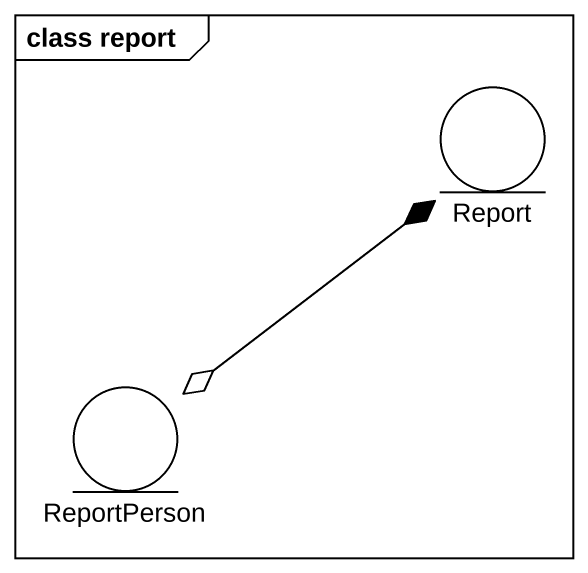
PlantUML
@startuml
mainframe class report
entity Report
entity ReportPerson
Report --o ReportPerson
ReportPerson -up-* Report
@enduml
